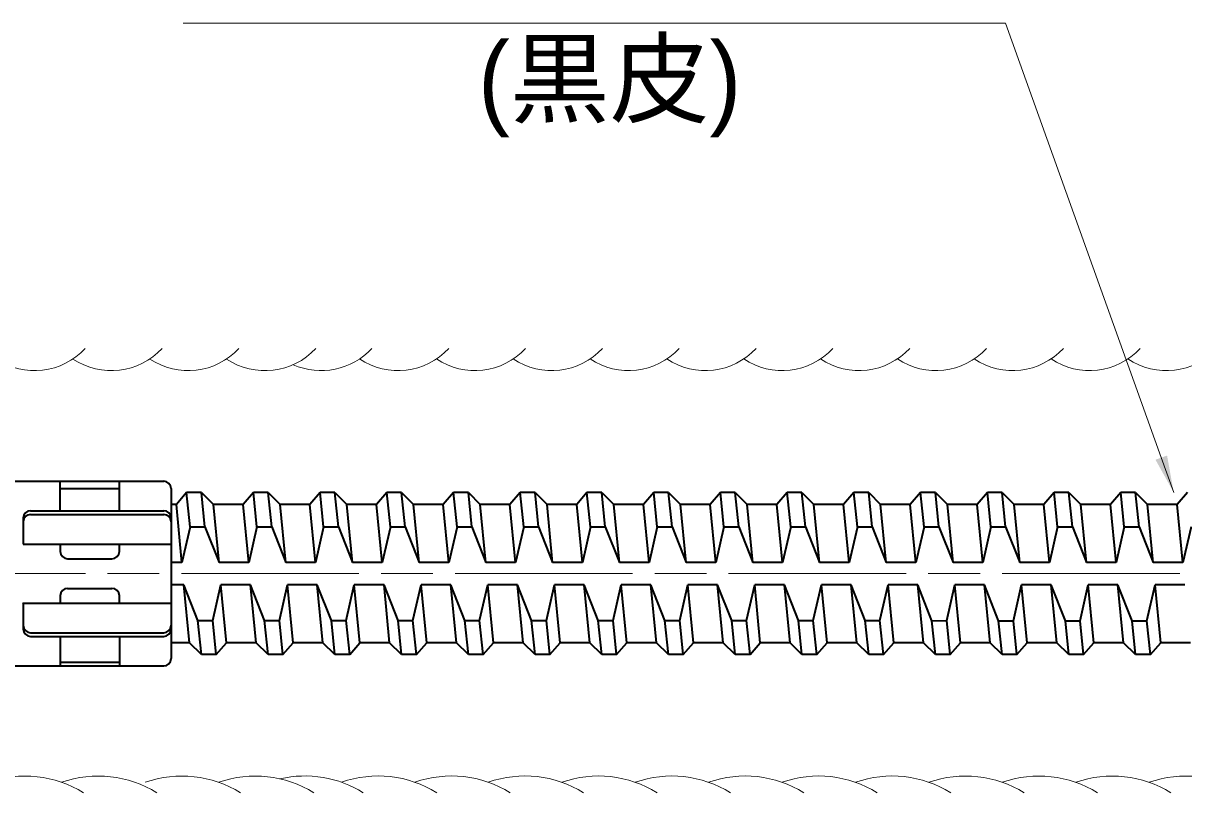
# Model space of a CAD drawing. Units: millimetres at full size, sheet at 1:2; details may follow other scales. Extents: x 2009 to 3691, y 957 to 2145.
# Drawn here: x 3055 to 3212, y 1799.2 to 1903.3 of the extents above; entities that cross this region are included whole.
import ezdxf
from ezdxf.enums import TextEntityAlignment as Align

# ---------------------------------------------------------------- set-up
doc = ezdxf.new("R2010")
doc.units = ezdxf.units.MM
doc.header["$LTSCALE"] = 2
doc.linetypes.add('CHAIN', pattern=[18.5, 12, -1.5, 3.5, -1.5])
for name, color, linetype, lineweight in [('1 外形線', 7, 'Continuous', 35), ('2 細い実線', 3, 'Continuous', 20), ('4中心線', 1, 'CHAIN', 15), ('6寸法線', 4, 'Continuous', 13)]:
    doc.layers.add(name, color=color, linetype=linetype, lineweight=lineweight)
doc.styles.add('ＭＳ Ｐゴシック', font='')
doc.styles.get('ＭＳ Ｐゴシック').set_extended_font_data('MS PGothic')

# ---------------------------------------------------------------- blocks, each defined once
blk = doc.blocks.new('filled_arrow')
at = {"color": 0, "linetype": 'Continuous', "lineweight": -2}
blk.add_solid([(7.5, 1.25), (0, 0), (7.5, -1.25)], dxfattribs=at)

msp = doc.modelspace()

# ---------------------------------------------------------------- linework, layer by layer
at = {"layer": '1 外形線'}
for p, q in [((3049.952, 1841.37), (3074.037, 1841.37)), ((3060.037, 1837.37), (3060.037, 1841.37)), ((3068.037, 1837.37), (3068.037, 1841.37)), ((3060.037, 1840.37), (3068.037, 1840.37)), ((3075.037, 1840.37), (3075.037, 1817.37)), ((3077.14, 1839.829), (3075.747, 1838.224)), ((3079.14, 1839.829), (3077.14, 1839.829)), ((3077.615, 1835.206), (3077.14, 1839.829)), ((3079.14, 1839.829), (3080.757, 1838.224)), ((3079.615, 1835.205), (3079.14, 1839.829)), ((3086.164, 1839.829), (3084.77, 1838.224)), ((3088.164, 1839.828), (3086.164, 1839.829)), ((3086.639, 1835.205), (3086.164, 1839.829)), ((3088.164, 1839.828), (3089.781, 1838.224)), ((3088.639, 1835.205), (3088.164, 1839.828)), ((3095.188, 1839.828), (3093.794, 1838.223)), ((3095.663, 1835.205), (3095.188, 1839.828)), ((3097.188, 1839.828), (3095.188, 1839.828)), ((3097.663, 1835.204), (3097.188, 1839.828)), ((3097.188, 1839.828), (3098.805, 1838.223)), ((3104.212, 1839.828), (3102.818, 1838.223)), ((3104.687, 1835.204), (3104.212, 1839.828)), ((3106.212, 1839.828), (3104.212, 1839.828)), ((3106.687, 1835.204), (3106.212, 1839.828)), ((3106.212, 1839.828), (3107.828, 1838.223)), ((3113.235, 1839.828), (3111.842, 1838.223)), ((3115.235, 1839.827), (3113.235, 1839.828)), ((3113.711, 1835.204), (3113.235, 1839.828)), ((3115.711, 1835.204), (3115.235, 1839.827)), ((3115.235, 1839.827), (3116.852, 1838.223)), ((3122.259, 1839.827), (3120.866, 1838.222)), ((3122.734, 1835.204), (3122.259, 1839.827)), ((3124.259, 1839.827), (3122.259, 1839.827)), ((3124.734, 1835.203), (3124.259, 1839.827)), ((3124.259, 1839.827), (3125.876, 1838.222)), ((3131.283, 1839.827), (3129.89, 1838.222)), ((3131.758, 1835.203), (3131.283, 1839.827)), ((3133.283, 1839.827), (3131.283, 1839.827)), ((3133.758, 1835.203), (3133.283, 1839.827)), ((3133.283, 1839.827), (3134.9, 1838.222)), ((3140.307, 1839.826), (3138.913, 1838.221)), ((3140.782, 1835.203), (3140.307, 1839.826)), ((3142.307, 1839.826), (3140.307, 1839.826)), ((3142.782, 1835.203), (3142.307, 1839.826)), ((3142.307, 1839.826), (3143.924, 1838.222)), ((3149.331, 1839.826), (3147.937, 1838.221)), ((3149.806, 1835.203), (3149.331, 1839.826)), ((3151.331, 1839.826), (3149.331, 1839.826)), ((3151.806, 1835.202), (3151.331, 1839.826)), ((3151.331, 1839.826), (3152.948, 1838.221)), ((3158.355, 1839.826), (3156.961, 1838.221)), ((3158.83, 1835.202), (3158.355, 1839.826)), ((3160.355, 1839.825), (3158.355, 1839.826)), ((3160.83, 1835.202), (3160.355, 1839.825)), ((3160.355, 1839.825), (3161.971, 1838.221)), ((3167.378, 1839.825), (3165.985, 1838.22)), ((3167.854, 1835.202), (3167.378, 1839.825)), ((3169.378, 1839.825), (3167.378, 1839.825)), ((3169.854, 1835.201), (3169.378, 1839.825)), ((3169.378, 1839.825), (3170.995, 1838.221)), ((3176.402, 1839.825), (3175.009, 1838.22)), ((3176.877, 1835.202), (3176.402, 1839.825)), ((3178.402, 1839.825), (3176.402, 1839.825)), ((3178.877, 1835.201), (3178.402, 1839.825)), ((3178.402, 1839.825), (3180.019, 1838.22)), ((3185.426, 1839.825), (3184.033, 1838.22)), ((3185.901, 1835.201), (3185.426, 1839.825)), ((3187.426, 1839.824), (3185.426, 1839.825)), ((3187.901, 1835.201), (3187.426, 1839.824)), ((3187.426, 1839.824), (3189.043, 1838.22)), ((3194.45, 1839.824), (3193.056, 1838.219)), ((3196.45, 1839.824), (3194.45, 1839.824)), ((3194.925, 1835.201), (3194.45, 1839.824)), ((3196.925, 1835.2), (3196.45, 1839.824)), ((3196.45, 1839.824), (3198.067, 1838.219)), ((3203.474, 1839.824), (3202.08, 1838.219)), ((3203.949, 1835.2), (3203.474, 1839.824)), ((3205.474, 1839.824), (3203.474, 1839.824)), ((3205.949, 1835.2), (3205.474, 1839.824)), ((3205.474, 1839.824), (3207.091, 1838.219)), ((3212.498, 1839.823), (3211.104, 1838.219)), ((3075.747, 1838.225), (3075.037, 1838.225)), ((3076.511, 1830.356), (3075.746, 1838.223)), ((3084.77, 1838.224), (3080.757, 1838.224)), ((3081.521, 1830.356), (3080.757, 1838.224)), ((3085.535, 1830.355), (3084.77, 1838.223)), ((3090.545, 1830.355), (3089.781, 1838.224)), ((3093.794, 1838.224), (3089.781, 1838.224)), ((3094.559, 1830.355), (3093.794, 1838.223)), ((3099.569, 1830.355), (3098.805, 1838.223)), ((3102.818, 1838.223), (3098.805, 1838.223)), ((3103.583, 1830.355), (3102.818, 1838.222)), ((3108.593, 1830.354), (3107.828, 1838.223)), ((3111.842, 1838.223), (3107.828, 1838.223)), ((3112.606, 1830.354), (3111.842, 1838.222)), ((3117.616, 1830.354), (3116.852, 1838.223)), ((3120.866, 1838.223), (3116.852, 1838.223)), ((3121.63, 1830.354), (3120.866, 1838.222)), ((3126.64, 1830.354), (3125.876, 1838.222)), ((3129.89, 1838.222), (3125.876, 1838.222)), ((3130.654, 1830.353), (3129.889, 1838.221)), ((3135.664, 1830.353), (3134.9, 1838.222)), ((3138.913, 1838.222), (3134.9, 1838.222)), ((3139.678, 1830.353), (3138.913, 1838.221)), ((3147.937, 1838.221), (3143.924, 1838.222)), ((3144.688, 1830.353), (3143.924, 1838.222)), ((3148.702, 1830.353), (3147.937, 1838.22)), ((3153.712, 1830.353), (3152.948, 1838.221)), ((3156.961, 1838.221), (3152.948, 1838.221)), ((3157.726, 1830.352), (3156.961, 1838.22)), ((3162.736, 1830.352), (3161.971, 1838.221)), ((3165.985, 1838.221), (3161.971, 1838.221)), ((3166.749, 1830.352), (3165.985, 1838.22)), ((3171.759, 1830.352), (3170.995, 1838.221)), ((3175.009, 1838.22), (3170.995, 1838.221)), ((3175.773, 1830.352), (3175.009, 1838.219)), ((3180.783, 1830.351), (3180.019, 1838.22)), ((3184.033, 1838.22), (3180.019, 1838.22)), ((3184.797, 1830.351), (3184.032, 1838.219)), ((3193.056, 1838.22), (3189.043, 1838.22)), ((3189.807, 1830.351), (3189.043, 1838.22)), ((3193.821, 1830.351), (3193.056, 1838.219)), ((3202.08, 1838.219), (3198.067, 1838.219)), ((3198.831, 1830.351), (3198.067, 1838.219)), ((3202.845, 1830.35), (3202.08, 1838.218)), ((3211.104, 1838.219), (3207.091, 1838.219)), ((3207.855, 1830.35), (3207.091, 1838.219)), ((3211.869, 1830.35), (3211.104, 1838.218)), ((3056.037, 1837.37), (3074.037, 1837.37)), ((3056.037, 1836.87), (3074.037, 1836.87)), ((3055.037, 1836.37), (3055.037, 1832.87)), ((3077.615, 1835.206), (3076.511, 1830.356)), ((3077.615, 1835.206), (3079.615, 1835.205)), ((3079.615, 1835.205), (3081.521, 1830.356)), ((3086.639, 1835.205), (3085.535, 1830.355)), ((3086.639, 1835.205), (3088.639, 1835.205)), ((3088.639, 1835.205), (3090.545, 1830.355)), ((3095.663, 1835.205), (3094.559, 1830.355)), ((3095.663, 1835.205), (3097.663, 1835.204)), ((3097.663, 1835.204), (3099.569, 1830.355)), ((3104.687, 1835.204), (3103.582, 1830.354)), ((3104.687, 1835.204), (3106.687, 1835.204)), ((3106.687, 1835.204), (3108.593, 1830.354)), ((3113.711, 1835.204), (3112.606, 1830.354)), ((3113.711, 1835.204), (3115.711, 1835.204)), ((3115.711, 1835.204), (3117.616, 1830.354)), ((3122.734, 1835.204), (3121.63, 1830.354)), ((3122.734, 1835.204), (3124.734, 1835.203)), ((3124.734, 1835.203), (3126.64, 1830.354)), ((3131.758, 1835.203), (3130.654, 1830.353)), ((3131.758, 1835.203), (3133.758, 1835.203)), ((3133.758, 1835.203), (3135.664, 1830.353)), ((3140.782, 1835.203), (3139.678, 1830.353)), ((3140.782, 1835.203), (3142.782, 1835.203)), ((3142.782, 1835.203), (3144.688, 1830.353)), ((3149.806, 1835.203), (3148.702, 1830.352)), ((3149.806, 1835.203), (3151.806, 1835.202)), ((3151.806, 1835.202), (3153.712, 1830.353)), ((3158.83, 1835.202), (3157.725, 1830.352)), ((3158.83, 1835.202), (3160.83, 1835.202)), ((3160.83, 1835.202), (3162.736, 1830.352)), ((3167.854, 1835.202), (3166.749, 1830.352)), ((3167.854, 1835.202), (3169.854, 1835.201)), ((3169.854, 1835.201), (3171.759, 1830.352)), ((3176.877, 1835.202), (3175.773, 1830.351)), ((3176.877, 1835.202), (3178.877, 1835.201)), ((3178.877, 1835.201), (3180.783, 1830.351)), ((3185.901, 1835.201), (3184.797, 1830.351)), ((3185.901, 1835.201), (3187.901, 1835.201)), ((3187.901, 1835.201), (3189.807, 1830.351)), ((3194.925, 1835.201), (3193.821, 1830.351)), ((3194.925, 1835.201), (3196.925, 1835.2)), ((3196.925, 1835.2), (3198.831, 1830.351)), ((3203.949, 1835.2), (3202.845, 1830.35)), ((3203.949, 1835.2), (3205.949, 1835.2)), ((3205.949, 1835.2), (3207.855, 1830.35)), ((3212.973, 1835.2), (3211.868, 1830.35)), ((3055.037, 1832.87), (3075.037, 1832.87)), ((3060.037, 1832.87), (3060.037, 1831.87)), ((3068.037, 1831.87), (3068.037, 1832.87)), ((3061.037, 1830.87), (3067.037, 1830.87)), ((3076.511, 1830.356), (3075.037, 1830.356)), ((3085.535, 1830.355), (3081.521, 1830.356)), ((3094.559, 1830.355), (3090.545, 1830.355)), ((3103.583, 1830.355), (3099.569, 1830.355)), ((3112.606, 1830.354), (3108.593, 1830.354)), ((3121.63, 1830.354), (3117.616, 1830.354)), ((3130.654, 1830.353), (3126.64, 1830.354)), ((3139.678, 1830.353), (3135.664, 1830.353)), ((3148.702, 1830.353), (3144.688, 1830.353)), ((3157.726, 1830.352), (3153.712, 1830.353)), ((3166.749, 1830.352), (3162.736, 1830.352)), ((3175.773, 1830.352), (3171.759, 1830.352)), ((3184.797, 1830.351), (3180.783, 1830.351)), ((3193.821, 1830.351), (3189.807, 1830.351)), ((3202.845, 1830.35), (3198.831, 1830.351)), ((3211.869, 1830.35), (3207.855, 1830.35)), ((3076.759, 1827.355), (3075.037, 1827.356)), ((3077.523, 1819.525), (3076.759, 1827.355)), ((3078.664, 1822.505), (3076.759, 1827.355)), ((3080.664, 1822.506), (3081.769, 1827.355)), ((3085.782, 1827.355), (3081.769, 1827.356)), ((3082.533, 1819.524), (3081.769, 1827.355)), ((3086.547, 1819.524), (3085.782, 1827.355)), ((3087.688, 1822.505), (3085.782, 1827.355)), ((3089.688, 1822.505), (3090.793, 1827.354)), ((3094.806, 1827.354), (3090.793, 1827.355)), ((3091.557, 1819.524), (3090.793, 1827.354)), ((3096.712, 1822.504), (3094.806, 1827.354)), ((3095.571, 1819.524), (3094.806, 1827.354)), ((3098.712, 1822.505), (3099.817, 1827.354)), ((3103.83, 1827.354), (3099.817, 1827.355)), ((3100.581, 1819.524), (3099.817, 1827.354)), ((3105.736, 1822.504), (3103.83, 1827.354)), ((3104.595, 1819.523), (3103.83, 1827.354)), ((3107.736, 1822.505), (3108.84, 1827.354)), ((3109.605, 1819.523), (3108.84, 1827.354)), ((3112.854, 1827.354), (3108.841, 1827.355)), ((3113.618, 1819.523), (3112.854, 1827.354)), ((3114.76, 1822.504), (3112.854, 1827.353)), ((3116.76, 1822.504), (3117.864, 1827.353)), ((3121.878, 1827.353), (3117.864, 1827.354)), ((3118.629, 1819.523), (3117.864, 1827.353)), ((3123.784, 1822.503), (3121.878, 1827.353)), ((3122.642, 1819.523), (3121.878, 1827.353)), ((3125.784, 1822.504), (3126.888, 1827.353)), ((3130.902, 1827.353), (3126.888, 1827.354)), ((3127.652, 1819.522), (3126.888, 1827.353)), ((3132.808, 1822.503), (3130.902, 1827.353)), ((3131.666, 1819.522), (3130.902, 1827.353)), ((3134.808, 1822.504), (3135.912, 1827.353)), ((3139.925, 1827.352), (3135.912, 1827.354)), ((3136.676, 1819.522), (3135.912, 1827.353)), ((3140.69, 1819.522), (3139.925, 1827.352)), ((3141.831, 1822.503), (3139.926, 1827.352)), ((3143.831, 1822.503), (3144.936, 1827.352)), ((3148.949, 1827.352), (3144.936, 1827.353)), ((3145.7, 1819.522), (3144.936, 1827.352)), ((3150.855, 1822.502), (3148.949, 1827.352)), ((3149.714, 1819.521), (3148.949, 1827.352)), ((3152.855, 1822.503), (3153.96, 1827.352)), ((3157.973, 1827.352), (3153.96, 1827.353)), ((3154.724, 1819.521), (3153.96, 1827.352)), ((3159.879, 1822.502), (3157.973, 1827.352)), ((3158.738, 1819.521), (3157.973, 1827.352)), ((3161.879, 1822.502), (3162.983, 1827.352)), ((3163.748, 1819.521), (3162.983, 1827.352)), ((3166.997, 1827.351), (3162.984, 1827.352)), ((3168.903, 1822.502), (3166.997, 1827.351)), ((3167.761, 1819.521), (3166.997, 1827.351)), ((3170.903, 1822.502), (3172.007, 1827.351)), ((3176.021, 1827.351), (3172.007, 1827.352)), ((3172.772, 1819.521), (3172.007, 1827.351)), ((3177.927, 1822.501), (3176.021, 1827.351)), ((3176.785, 1819.52), (3176.021, 1827.351)), ((3179.927, 1822.502), (3181.031, 1827.351)), ((3185.045, 1827.351), (3181.031, 1827.352)), ((3181.795, 1819.52), (3181.031, 1827.351)), ((3186.951, 1822.501), (3185.045, 1827.351)), ((3185.809, 1819.52), (3185.045, 1827.351)), ((3188.951, 1822.501), (3190.055, 1827.35)), ((3194.068, 1827.35), (3190.055, 1827.351)), ((3190.819, 1819.52), (3190.055, 1827.35)), ((3195.974, 1822.5), (3194.068, 1827.35)), ((3194.833, 1819.52), (3194.068, 1827.35)), ((3197.974, 1822.501), (3199.079, 1827.35)), ((3203.092, 1827.35), (3199.079, 1827.351)), ((3199.843, 1819.52), (3199.079, 1827.35)), ((3204.998, 1822.5), (3203.092, 1827.35)), ((3203.857, 1819.519), (3203.092, 1827.35)), ((3206.998, 1822.501), (3208.102, 1827.35)), ((3208.867, 1819.519), (3208.102, 1827.35)), ((3212.116, 1827.35), (3208.103, 1827.351)), ((3060.037, 1825.87), (3060.037, 1824.87)), ((3061.037, 1826.87), (3067.037, 1826.87)), ((3068.037, 1824.87), (3068.037, 1825.87)), ((3055.037, 1824.87), (3055.034, 1824.906)), ((3055.037, 1824.87), (3075.037, 1824.87)), ((3055.037, 1824.87), (3055.037, 1821.37)), ((3078.664, 1822.505), (3080.664, 1822.506)), ((3079.14, 1817.928), (3078.664, 1822.505)), ((3081.14, 1817.928), (3080.664, 1822.506)), ((3088.164, 1817.928), (3087.688, 1822.505)), ((3087.688, 1822.505), (3089.688, 1822.505)), ((3090.163, 1817.928), (3089.688, 1822.505)), ((3096.712, 1822.504), (3098.712, 1822.505)), ((3097.187, 1817.928), (3096.712, 1822.504)), ((3099.187, 1817.927), (3098.712, 1822.505)), ((3105.736, 1822.504), (3107.736, 1822.505)), ((3106.211, 1817.927), (3105.736, 1822.504)), ((3108.211, 1817.927), (3107.736, 1822.505)), ((3114.76, 1822.504), (3116.76, 1822.504)), ((3115.235, 1817.927), (3114.76, 1822.504)), ((3117.235, 1817.926), (3116.76, 1822.504)), ((3123.784, 1822.503), (3125.784, 1822.504)), ((3124.259, 1817.927), (3123.784, 1822.503)), ((3126.259, 1817.926), (3125.784, 1822.504)), ((3132.808, 1822.503), (3134.808, 1822.504)), ((3133.283, 1817.926), (3132.808, 1822.503)), ((3135.283, 1817.926), (3134.808, 1822.504)), ((3141.831, 1822.503), (3143.831, 1822.503)), ((3142.307, 1817.926), (3141.831, 1822.503)), ((3144.307, 1817.925), (3143.831, 1822.503)), ((3150.855, 1822.502), (3152.855, 1822.503)), ((3151.33, 1817.925), (3150.855, 1822.502)), ((3153.33, 1817.925), (3152.855, 1822.503)), ((3159.879, 1822.502), (3161.879, 1822.502)), ((3160.354, 1817.925), (3159.879, 1822.502)), ((3162.354, 1817.925), (3161.879, 1822.502)), ((3168.903, 1822.502), (3170.903, 1822.502)), ((3169.378, 1817.925), (3168.903, 1822.502)), ((3171.378, 1817.924), (3170.903, 1822.502)), ((3177.927, 1822.501), (3179.927, 1822.502)), ((3178.402, 1817.924), (3177.927, 1822.501)), ((3180.402, 1817.924), (3179.927, 1822.502)), ((3186.951, 1822.501), (3188.951, 1822.501)), ((3187.426, 1817.924), (3186.951, 1822.501)), ((3189.426, 1817.924), (3188.951, 1822.501)), ((3195.974, 1822.5), (3197.974, 1822.501)), ((3196.45, 1817.924), (3195.974, 1822.5)), ((3198.449, 1817.923), (3197.974, 1822.501)), ((3204.998, 1822.5), (3206.998, 1822.501)), ((3205.473, 1817.923), (3204.998, 1822.5)), ((3207.473, 1817.923), (3206.998, 1822.501)), ((3056.037, 1820.87), (3074.037, 1820.87)), ((3056.037, 1820.37), (3074.037, 1820.37)), ((3060.037, 1820.37), (3060.037, 1816.37)), ((3068.037, 1820.37), (3068.037, 1816.37)), ((3077.523, 1819.525), (3075.038, 1819.525)), ((3079.14, 1817.928), (3077.523, 1819.525)), ((3081.14, 1817.928), (3082.533, 1819.524)), ((3086.547, 1819.524), (3082.533, 1819.524)), ((3088.164, 1817.928), (3086.547, 1819.524)), ((3090.163, 1817.928), (3091.557, 1819.524)), ((3095.571, 1819.524), (3091.557, 1819.524)), ((3097.187, 1817.928), (3095.571, 1819.524)), ((3099.187, 1817.927), (3100.581, 1819.524)), ((3104.595, 1819.523), (3100.581, 1819.524)), ((3106.211, 1817.927), (3104.595, 1819.523)), ((3108.211, 1817.927), (3109.605, 1819.523)), ((3113.618, 1819.523), (3109.605, 1819.523)), ((3115.235, 1817.927), (3113.618, 1819.523)), ((3117.235, 1817.926), (3118.629, 1819.523)), ((3122.642, 1819.523), (3118.629, 1819.523)), ((3124.259, 1817.927), (3122.642, 1819.523)), ((3126.259, 1817.926), (3127.652, 1819.522)), ((3131.666, 1819.522), (3127.652, 1819.522)), ((3133.283, 1817.926), (3131.666, 1819.522)), ((3135.283, 1817.926), (3136.676, 1819.522)), ((3140.69, 1819.522), (3136.676, 1819.522)), ((3142.307, 1817.926), (3140.69, 1819.522)), ((3144.307, 1817.925), (3145.7, 1819.522)), ((3149.714, 1819.521), (3145.7, 1819.522)), ((3151.33, 1817.925), (3149.714, 1819.521)), ((3153.33, 1817.925), (3154.724, 1819.521)), ((3158.738, 1819.521), (3154.724, 1819.521)), ((3160.354, 1817.925), (3158.738, 1819.521)), ((3162.354, 1817.925), (3163.748, 1819.521)), ((3167.761, 1819.521), (3163.748, 1819.521)), ((3169.378, 1817.925), (3167.761, 1819.521)), ((3171.378, 1817.924), (3172.772, 1819.521)), ((3176.785, 1819.52), (3172.772, 1819.521)), ((3178.402, 1817.924), (3176.785, 1819.52)), ((3180.402, 1817.924), (3181.795, 1819.52)), ((3185.809, 1819.52), (3181.795, 1819.52)), ((3187.426, 1817.924), (3185.809, 1819.52)), ((3189.426, 1817.924), (3190.819, 1819.52)), ((3194.833, 1819.52), (3190.819, 1819.52)), ((3196.45, 1817.924), (3194.833, 1819.52)), ((3198.449, 1817.923), (3199.843, 1819.52)), ((3203.857, 1819.519), (3199.843, 1819.52)), ((3205.473, 1817.923), (3203.857, 1819.519)), ((3207.473, 1817.923), (3208.867, 1819.519)), ((3212.881, 1819.519), (3208.867, 1819.519)), ((3081.14, 1817.928), (3079.14, 1817.928)), ((3090.163, 1817.928), (3088.164, 1817.928)), ((3099.187, 1817.927), (3097.187, 1817.928)), ((3108.211, 1817.927), (3106.211, 1817.927)), ((3117.235, 1817.926), (3115.235, 1817.927)), ((3126.259, 1817.926), (3124.259, 1817.927)), ((3135.283, 1817.926), (3133.283, 1817.926)), ((3144.307, 1817.925), (3142.307, 1817.926)), ((3153.33, 1817.925), (3151.33, 1817.925)), ((3162.354, 1817.925), (3160.354, 1817.925)), ((3171.378, 1817.924), (3169.378, 1817.925)), ((3180.402, 1817.924), (3178.402, 1817.924)), ((3189.426, 1817.924), (3187.426, 1817.924)), ((3198.449, 1817.923), (3196.45, 1817.924)), ((3207.473, 1817.923), (3205.473, 1817.923)), ((3049.952, 1816.37), (3074.037, 1816.37)), ((3060.037, 1816.87), (3068.037, 1816.87))]:
    msp.add_line(p, q, dxfattribs=at)
for centre, start, end in [((3074.037, 1840.37), 0, 90), ((3056.037, 1836.37), 90, 180), ((3056.037, 1835.87), 90, 180), ((3074.037, 1836.37), 0, 90), ((3074.037, 1835.87), 0, 90), ((3061.037, 1831.87), 180, 270), ((3067.037, 1831.87), 270, 0), ((3061.037, 1825.87), 90, 180), ((3067.037, 1825.87), 0, 90), ((3056.037, 1821.87), 180, 270), ((3056.037, 1821.37), 180, 270), ((3074.037, 1821.87), 270, 0), ((3074.037, 1821.37), 270, 0), ((3074.037, 1817.37), 270, 0)]:
    msp.add_arc(centre, 1, start, end, dxfattribs=at)
at = {"layer": '2 細い実線'}
for centre, radius, start, end in [((3056.565, 1865.685), 9.363, 236.29887, 317.16546), ((3066.955, 1865.685), 9.363, 236.29887, 317.16546), ((3077.344, 1865.685), 9.363, 236.29887, 317.16546), ((3087.735, 1865.684), 9.363, 236.29887, 317.16546), ((3095.329, 1865.691), 9.363, 246.12579, 317.16546), ((3105.719, 1865.691), 9.363, 236.29887, 317.16546), ((3116.109, 1865.691), 9.363, 236.29887, 317.16546), ((3126.499, 1865.691), 9.363, 236.29887, 317.16546), ((3136.889, 1865.69), 9.363, 236.29887, 317.16546), ((3147.28, 1865.69), 9.363, 236.29887, 317.16546), ((3157.67, 1865.69), 9.363, 236.29887, 317.16546), ((3168.06, 1865.69), 9.363, 236.29887, 317.16546), ((3178.45, 1865.689), 9.363, 236.29887, 317.16546), ((3188.84, 1865.689), 9.363, 236.29887, 317.16546), ((3199.23, 1865.689), 9.363, 236.29887, 317.16546), ((3209.62, 1865.689), 9.363, 236.29887, 317.16546), ((3055.267, 1786.541), 14.948, 58.00557, 109.39837), ((3065.197, 1786.54), 14.948, 58.00557, 109.39837), ((3076.508, 1786.54), 14.948, 58.00557, 109.39837), ((3086.437, 1786.54), 14.948, 58.00557, 109.39837), ((3093.112, 1786.546), 14.948, 58.00557, 102.95609), ((3103.042, 1786.546), 14.948, 58.00557, 109.39837), ((3112.972, 1786.545), 14.948, 58.00557, 109.39837), ((3122.902, 1786.545), 14.948, 58.00557, 109.39837), ((3132.832, 1786.544), 14.948, 58.00557, 109.39837), ((3142.761, 1786.544), 14.948, 58.00557, 109.39837), ((3152.691, 1786.543), 14.948, 58.00557, 109.39837), ((3162.621, 1786.543), 14.948, 58.00557, 109.39837), ((3172.551, 1786.542), 14.948, 58.00557, 109.39837), ((3182.481, 1786.541), 14.948, 58.00557, 109.39837), ((3192.411, 1786.541), 14.948, 58.00557, 109.39837), ((3202.341, 1786.541), 14.948, 58.00557, 109.39837), ((3212.271, 1786.54), 14.948, 58.00557, 109.39837)]:
    msp.add_arc(centre, radius, start, end, dxfattribs=at)
at = {"layer": '4中心線'}
msp.add_line((3507.44, 1828.875), (2277.972, 1828.863), dxfattribs=at)
at = {"layer": '6寸法線'}
msp.add_lwpolyline([(3210.634, 1839.844), (3208.948, 1844.551), (3187.9, 1903.32), (3076.653, 1903.32)], dxfattribs=at)

# ---------------------------------------------------------------- block references
at = {"layer": '6寸法線', "xscale": 0.667, "yscale": 0.667, "rotation": 109.7}
msp.add_blockref('filled_arrow', (3210.634, 1839.844), dxfattribs=at)

# ---------------------------------------------------------------- texts
at = {"layer": '6寸法線', "color": 7, "style": 'ＭＳ Ｐゴシック'}
msp.add_text('(黒皮)', height=9.897, dxfattribs=at).set_placement((3116.544, 1887.9), align=Align.BOTTOM_LEFT)

doc.saveas('drawing.dxf')
